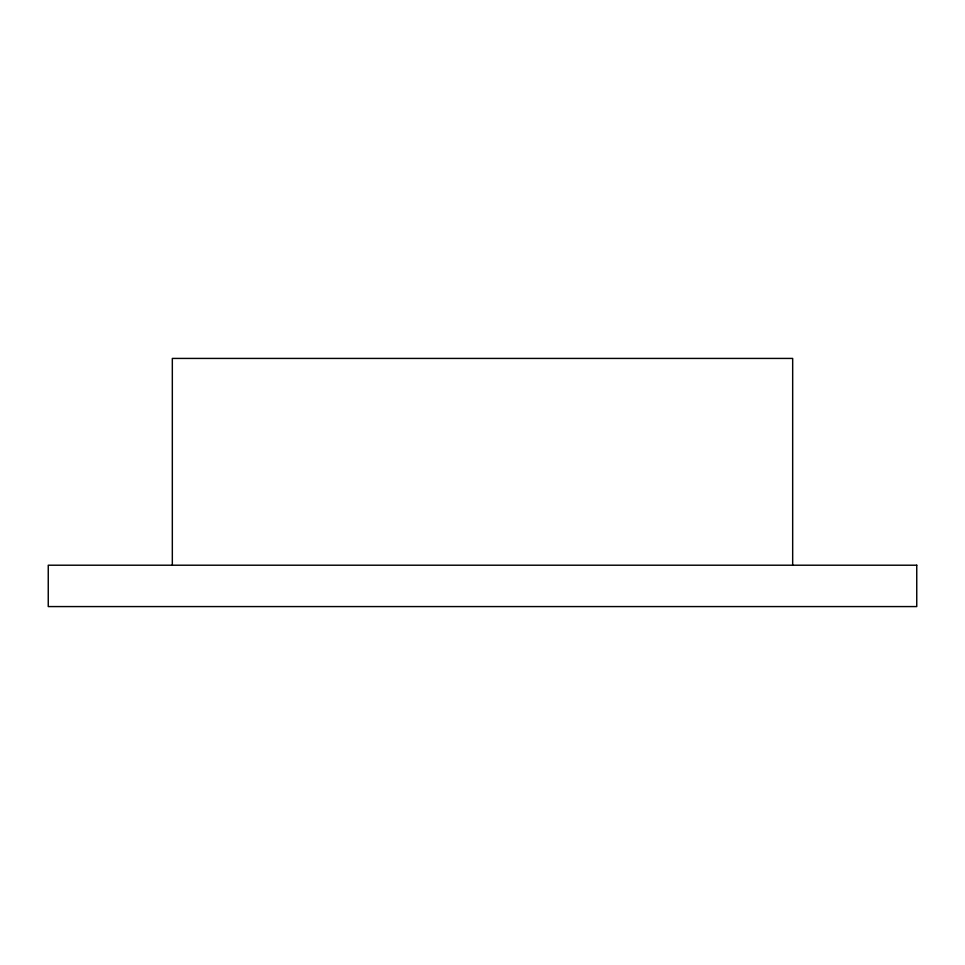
<?xml version="1.0" encoding="UTF-8"?>
<svg xmlns="http://www.w3.org/2000/svg" width="965" height="965" viewBox="0 0 965 965"><rect width="100%" height="100%" fill="white"/><g stroke="black" fill="none" stroke-linecap="round" stroke-linejoin="round"><path stroke-width="1.45" d="M792.675 565.213L792.675 358.425L172.325 358.425L172.325 565.213M916.75 565.213L48.25 565.213L48.25 606.575L916.75 606.575L916.75 565.213"/></g></svg>
